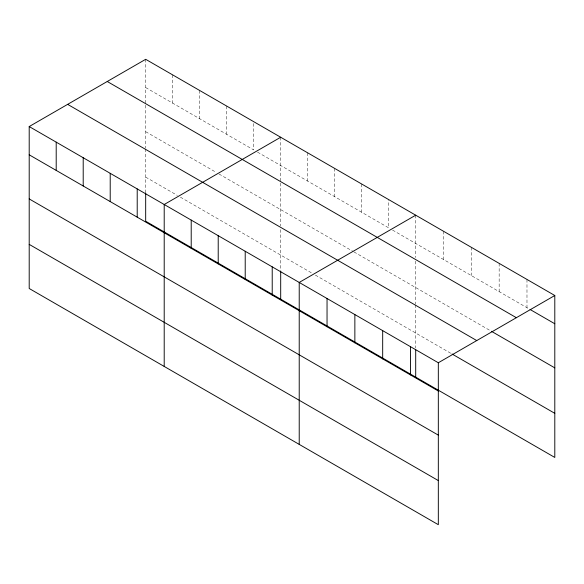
<?xml version="1.0" encoding="UTF-8"?>
<svg xmlns="http://www.w3.org/2000/svg" width="584" height="584" viewBox="0 0 584 584"><rect width="100%" height="100%" fill="white"/><g stroke="black" fill="none" stroke-linecap="round" stroke-linejoin="round"><path stroke-width="0.44" stroke-dasharray="2.92 2.19" d="M145.679 87.556L253.69 149.92L253.69 121.662M257.544 152.147L388.696 227.862L388.696 199.611M392.558 230.089L528.527 308.593M145.679 131.677L215.883 172.207M218.971 173.988L353.211 251.492M353.977 251.938L490.662 330.851M145.679 177.127L177.31 195.392M180.398 197.173L312.323 273.334M315.404 275.122L451.249 353.546M526.98 279.444L526.98 307.702M499.159 263.384L499.159 291.642M471.339 247.324L471.339 275.575M443.519 231.257L443.519 259.515M415.699 215.197L415.699 257.573M415.699 261.099L415.699 303.935M415.699 304.841L415.699 348.02M361.693 184.018L361.693 212.277M334.69 168.433L334.69 196.684M307.695 152.84L307.695 181.098M280.692 137.247L280.692 182.274M280.692 183.15L280.692 225.986M280.692 229.621L280.692 270.078M226.687 106.069L226.687 134.327M199.684 90.484L199.684 118.742M172.681 74.891L172.681 103.149M145.679 59.305L145.679 104.324M145.679 105.208L145.679 148.037M145.679 148.949L145.679 193.012"/><path stroke-width="0.88" d="M29.2 126.553L438.321 362.759L438.321 524.695L29.2 288.496L29.2 126.553L145.679 59.305L554.8 295.504L554.8 457.447L145.679 221.241L145.679 193.012M280.692 137.247L164.206 204.502L164.206 366.438M415.699 215.197L299.22 282.444L299.22 444.387M438.321 362.759L554.8 295.504M530.068 309.483L554.8 323.762M107.244 81.497L516.358 317.696M491.429 331.296L554.8 367.876M67.642 104.361L476.756 340.567M452.023 353.992L554.8 413.333M29.2 154.811L438.321 391.01M29.2 198.925L438.321 435.131M29.2 244.375L438.321 480.581M415.699 349.787L415.699 377.14M410.501 346.692L410.501 374.95M382.681 330.632L382.681 358.89M354.86 314.572L354.86 342.83M327.04 298.512L327.04 326.763M280.692 270.954L280.692 299.19M272.217 266.859L272.217 295.11M245.214 251.266L245.214 279.524M218.212 235.681L218.212 263.932M191.209 220.088L191.209 248.346M137.211 188.909L137.211 217.168M110.208 173.324L110.208 201.575M83.205 157.731L83.205 185.989M56.203 142.138L56.203 170.397"/></g></svg>
